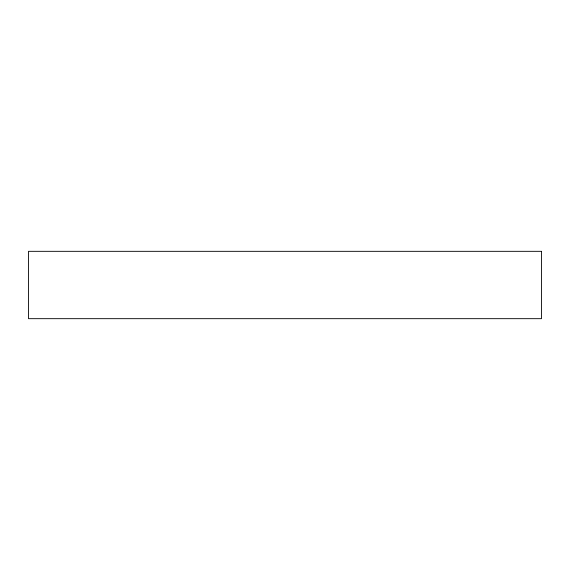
<?xml version="1.0" encoding="UTF-8"?>
<svg xmlns="http://www.w3.org/2000/svg" width="570" height="570" viewBox="0 0 570 570"><rect width="100%" height="100%" fill="white"/><g stroke="black" fill="none" stroke-linecap="round" stroke-linejoin="round"><path stroke-width="0.85" d="M541.5 251.327L28.5 251.327L28.5 318.673L541.5 318.673L541.5 251.327"/></g></svg>
